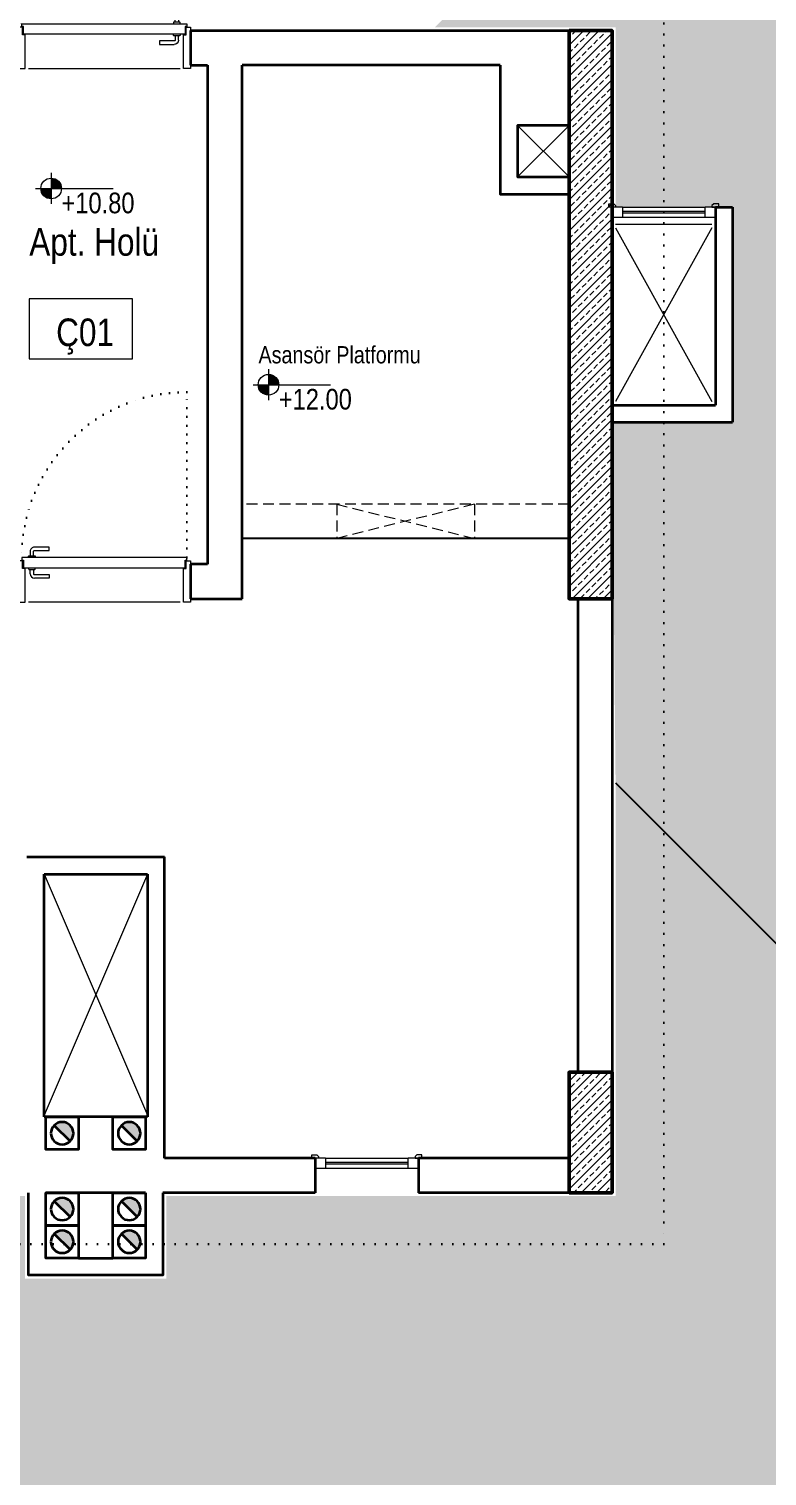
# Model space of a CAD drawing. Header units: millimetres. Extents: x 1811019 to 3717122, y -501178 to -243171.
# Drawn here: x 1869724 to 1870153, y -245666 to -244825 of the extents above; entities that cross this region are included whole.
import ezdxf
from ezdxf.enums import TextEntityAlignment as Align

# ---------------------------------------------------------------- set-up
doc = ezdxf.new("R2010")
doc.units = ezdxf.units.MM
for name, pattern in [('DOT', [0.25, 0, -0.25]), ('izdüşüm arka', [3.175, 0, -3.175]), ('izdüşüm ön', [9.525, 6.35, -3.175])]:
    doc.linetypes.add(name, pattern=pattern)
for name, color, linetype, lineweight in [('a_ba', 6, 'Continuous', 50), ('a_doğrama', 251, 'Continuous', 20), ('a_duvar', 255, 'Continuous', 35), ('a_görünüş', 32, 'Continuous', 25), ('a_görünüş_ince', 8, 'Continuous', 20), ('a_hatch_ba', 252, 'Continuous', 13), ('a_hatch_misc', 251, 'Continuous', 15), ('a_izdüşüm_arka', 255, 'izdüşüm arka', 30), ('a_izdüşüm_ön', 6, 'izdüşüm ön', 9), ('a_not_kot', 251, 'Continuous', 13), ('a_not_mahal', 253, 'Continuous', 5), ('a_not_misc', 144, 'Continuous', 5), ('a_not_text', 7, 'Continuous', 13)]:
    doc.layers.add(name, color=color, linetype=linetype, lineweight=lineweight)
doc.styles.get("Standard").update_dxf_attribs({"font": 'ARIALN.TTF'})

# ---------------------------------------------------------------- blocks, each defined once
blk = doc.blocks.new('baca_müstakil')
at = {"layer": 'a_duvar'}
h = blk.add_hatch(color=256, dxfattribs=at)
h.dxf.hatch_style = 1
h.paths.add_polyline_path([(4.9, -4.9, 0.198912), (3, -9.5, 0.668179), (14.1, -14.1)])
blk.add_line((4.9, -4.9), (14.1, -14.1), dxfattribs=at)
blk.add_lwpolyline([(0, -19), (19, -19), (19, 0), (0, 0)], close=True, dxfattribs=at)
blk.add_circle((9.5, -9.5), 6.5, dxfattribs=at)
blk = doc.blocks.new('K1')
at = {"layer": 'a_doğrama', "color": 251}
for points in [[(-17.5, -2.5), (-22, -2.5), (-22, 0), (2, 0), (2, -4), (-17.5, -4), (-17.5, -2.5)], [(-27.5, -93.1), (-25, -93.1)], [(-17.5, -97.5), (-22, -97.5), (-22, -100), (2, -100), (2, -96), (-17.5, -96), (-17.5, -97.5)], [(-14.5, -93.1), (-17, -93.1)]]:
    blk.add_lwpolyline(points, dxfattribs=at)
blk.add_lwpolyline([(-18, -14), (-18, -4), (-18, -3), (-22.5, -3), (-22.5, -2.5), (-22.5, -2), (-24, -2), (-24, -2.5), (-24, -12.5), (-24, -88), (-24, -97.5), (-24, -98), (-22.5, -98), (-22.5, -97.5), (-22.5, -97), (-18, -97), (-18, -96), (-18, -86.5)], close=True, dxfattribs=at)
for points in [[(-25, -91.1), (-27.5, -91.1, -0.414214), (-28, -90.6), (-28, -82.1), (-30, -82.1), (-30, -90.6)], [(-17, -91.1), (-14.5, -91.1, 0.414214), (-14, -90.6), (-14, -82.1), (-12, -82.1), (-12, -90.6)], [(-24, -94.1), (-24.5, -94.1, -0.414214), (-25, -93.6), (-25, -90.6, -0.414214), (-24.5, -90.1), (-24, -90.1)], [(-18, -94.1), (-17.5, -94.1, 0.414214), (-17, -93.6), (-17, -90.6, 0.414214), (-17.5, -90.1), (-18, -90.1)]]:
    blk.add_lwpolyline(points, format="xyb", dxfattribs=at)
for centre, start, end in [((-27.5, -90.6), 180, 270), ((-14.5, -90.6), 270, 0)]:
    blk.add_arc(centre, 2.5, start, end, dxfattribs=at)
at = {"layer": 'a_görünüş_ince', "color": 251}
blk.add_line((2, -6), (2, -94), dxfattribs=at)
at = {"layer": 'a_izdüşüm_arka', "color": 251, "linetype": 'DOT', "ltscale": 20}
blk.add_line((-24, -2), (-120, -2), dxfattribs=at)
blk.add_arc((-24, -2), 96, 180, 270, dxfattribs=at)
blk = doc.blocks.new('sembol_kot')
at = {"layer": 'a_not_kot'}
for points in [[(0, 10), (0, 0), (10, 0, 0.414214)], [(0, 0), (-10, 0, 0.414214), (0, -10)]]:
    blk.add_hatch(color=256, dxfattribs=at).paths.add_polyline_path(points)
for p, q in [((0, 15), (0, -15)), ((-15, 0), (60, 0))]:
    blk.add_line(p, q, dxfattribs=at)
blk.add_circle((0, 0), 10, dxfattribs=at)
blk = doc.blocks.new('M1')
at = {"layer": 'a_doğrama', "linetype": 'Continuous'}
for p, q in [((-24, 6), (-30, 6)), ((-30, 0), (-30, 6)), ((-24, 0), (-30, 0)), ((-24, 0), (-24, 6)), ((30, 6), (24, 6)), ((24, 6), (24, 0)), ((30, 0), (30, 6)), ((30, 0), (24, 0))]:
    blk.add_line(p, q, dxfattribs=at)
at = {"layer": 'a_doğrama'}
for p, q in [((24, 3.5), (-24, 3.5)), ((24, 2.5), (-24, 2.5))]:
    blk.add_line(p, q, dxfattribs=at)
for points in [[(-28, -1), (-28, 0), (-32, 0), (-32, -2), (-29, -2)], [(28, -1), (28, 0), (32, 0), (32, -2), (29, -2)]]:
    blk.add_lwpolyline(points, close=True, dxfattribs=at)
at = {"layer": 'a_görünüş_ince'}
for p, q in [((24, 6), (-24, 6)), ((-24, 0), (24, 0))]:
    blk.add_line(p, q, dxfattribs=at)

msp = doc.modelspace()

# ---------------------------------------------------------------- hatches: boundary and pattern name
at = {"layer": 'a_hatch_misc', "ltscale": 10}
h = msp.add_hatch(dxfattribs=at)
h.set_pattern_fill('AR-RSHKE', color=256, scale=0.15, angle=90)
h.set_pattern_definition([(90, (-86834.217, -600), (-45.72, 97.155), [22.86, -19.05, 26.67, -11.43, 34.29, -15.24]), (90, (-86836.122, -577.14), (-45.72, 97.155), [19.05, -72.39, 15.24, -22.86]), (90, (-86831.36, -531.42), (-45.72, 97.155), [11.43, -118.11]), (180, (-86834.217, -600), (-45.72, -32.385), [43.815, -139.065]), (180, (-86834.217, -577.14), (-45.72, -32.385), [42.8625, -140.0175]), (180, (-86834.217, -558.09), (-45.72, -32.385), [40.005, -142.875]), (180, (-86831.36, -531.42), (-45.72, -32.385), [43.815, -139.065]), (180, (-86831.36, -519.99), (-45.72, -32.385), [43.815, -139.065]), (180, (-86834.217, -485.7), (-45.72, -32.385), [41.91, -140.97])])
h.paths.add_polyline_path([(1871002.71, -243781.26), (1869959.71, -244824.26), (1870064.71, -244824.26), (1870064.71, -244928.76), (1870132.71, -244928.76), (1870132.71, -245053.76), (1870062.71, -245053.76), (1870064.71, -245263.26), (1871002.71, -246201.26)])
h.paths.add_polyline_path([(1870747.71, -244555.26), (1870747.71, -244496.26), (1870787.71, -244496.26), (1870787.71, -244555.26)], flags=16)
h.paths.add_polyline_path([(1870360.71, -244949.76), (1870360.71, -244988.76), (1870341.71, -244988.76), (1870341.71, -245032.76), (1870302.71, -245032.76), (1870302.71, -244988.76), (1870302.71, -244949.76)], flags=16)
h.paths.add_polyline_path([(1870748.71, -245491.26), (1870787.71, -245491.26), (1870787.71, -245530.26), (1870748.71, -245530.26)], flags=16)
h = msp.add_hatch(dxfattribs=at)
h.set_pattern_fill('AR-RSHKE', color=256, scale=0.15)
h.set_pattern_definition([(0, (-86834.217, -600), (97.155, 45.72), [22.86, -19.05, 26.67, -11.43, 34.29, -15.24]), (0, (-86811.357, -598.095), (97.155, 45.72), [19.05, -72.39, 15.24, -22.86]), (0, (-86765.637, -602.858), (97.155, 45.72), [11.43, -118.11]), (90, (-86834.217, -600), (-32.385, 45.72), [43.815, -139.065]), (90, (-86811.357, -600), (-32.385, 45.72), [42.8625, -140.0175]), (90, (-86792.307, -600), (-32.385, 45.72), [40.005, -142.875]), (90, (-86765.637, -602.858), (-32.385, 45.72), [43.815, -139.065]), (90, (-86754.207, -602.858), (-32.385, 45.72), [43.815, -139.065]), (90, (-86719.917, -600), (-32.385, 45.72), [41.91, -140.97])])
h.paths.add_polyline_path([(1870064.71, -245263.26), (1870064.71, -245503.26), (1869803.71, -245503.26), (1869803.71, -245551.26), (1869721.71, -245551.26), (1869721.71, -245503.26), (1869385.71, -245503.26), (1869385.71, -245338.26), (1868522.71, -246201.26), (1871002.71, -246201.26)])
h.paths.add_polyline_path([(1870172.71, -245486.26), (1870172.71, -245427.26), (1870212.71, -245427.26), (1870212.71, -245486.26)], flags=16)
h.paths.add_polyline_path([(1869352.71, -245486.26), (1869312.71, -245486.26), (1869312.71, -245427.26), (1869352.71, -245427.26)], flags=16)

# ---------------------------------------------------------------- linework, layer by layer
at = {"layer": 'a_ba', "color": 253}
for points in [[(1870037.71, -244826.26), (1870062.71, -244826.26), (1870062.71, -245156.26), (1870037.71, -245156.26), (1870037.71, -245131.26), (1870037.71, -245131.26), (1870037.71, -244851.26), (1870037.71, -244851.26)], [(1870037.71, -245501.26), (1870062.71, -245501.26), (1870062.71, -245431.26), (1870037.71, -245431.26)]]:
    msp.add_lwpolyline(points, close=True, dxfattribs=at)
at = {"layer": 'a_duvar'}
for p, q in [((1869827.71, -244846.26), (1869827.71, -245136.26)), ((1869847.71, -245156.26), (1869847.71, -244846.26)), ((1869997.71, -244846.26), (1869847.71, -244846.26)), ((1870037.71, -244881.26), (1870037.71, -245101.26)), ((1870062.71, -244928.76), (1870062.71, -244928.76)), ((1870122.71, -244928.76), (1870122.71, -245043.76)), ((1870132.71, -244928.76), (1870132.71, -245053.76)), ((1870062.71, -245033.76), (1870062.71, -245033.76)), ((1870062.71, -245053.76), (1870062.71, -245053.76)), ((1869827.71, -245136.26), (1869817.71, -245136.26)), ((1869817.71, -245156.26), (1869847.71, -245156.26)), ((1869722.71, -245306.26), (1869802.71, -245306.26)), ((1869802.71, -245481.26), (1869802.71, -245306.26)), ((1869732.71, -245316.26), (1869792.71, -245316.26)), ((1869732.71, -245457.26), (1869732.71, -245316.26)), ((1869792.71, -245316.26), (1869792.71, -245457.26))]:
    msp.add_line(p, q, dxfattribs=at)
for points in [[(1869817.71, -244826.26), (1870037.71, -244826.26)], [(1869817.71, -244826.26), (1869817.71, -244846.26)], [(1869817.71, -244846.26), (1869827.71, -244846.26)], [(1869997.71, -244846.26), (1869997.71, -244921.26), (1870037.71, -244921.26)], [(1870037.71, -244881.26), (1870007.71, -244881.26), (1870007.71, -244911.26), (1870037.71, -244911.26)], [(1870122.71, -244928.76), (1870132.71, -244928.76)], [(1870062.71, -245043.76), (1870122.71, -245043.76)], [(1870062.71, -245053.76), (1870132.71, -245053.76)], [(1869817.71, -245136.26), (1869817.71, -245156.26)], [(1870042.71, -245156.26), (1870042.71, -245431.26)], [(1870062.71, -245156.27), (1870062.71, -245431.26)], [(1869792.71, -245457.26), (1869732.71, -245457.26)], [(1869890.21, -245481.26), (1869802.71, -245481.26)], [(1869890.21, -245481.26), (1869890.21, -245501.26)], [(1870037.71, -245481.26), (1869950.21, -245481.26)], [(1869950.21, -245481.26), (1869950.21, -245501.26)], [(1869801.71, -245501.26), (1869801.71, -245549.26), (1869723.71, -245549.26), (1869723.71, -245501.26)], [(1869791.71, -245501.26), (1869733.71, -245501.26)], [(1869890.21, -245501.26), (1869801.71, -245501.26)], [(1870037.71, -245501.26), (1869950.21, -245501.26)], [(1869752.71, -245539.26), (1869772.71, -245539.26)]]:
    msp.add_lwpolyline(points, dxfattribs=at)
at = {"layer": 'a_görünüş', "color": 251}
for p, q in [((1870037.71, -245121.26), (1869847.71, -245121.26)), ((1870062.71, -245261.26), (1870062.71, -245261.26)), ((1870064.71, -245263.26), (1871002.71, -246201.26))]:
    msp.add_line(p, q, dxfattribs=at)
at = {"layer": 'a_görünüş_ince'}
msp.add_lwpolyline([(1870064.71, -244938.76), (1870120.71, -244938.76)], dxfattribs=at)
at = {"layer": 'a_hatch_ba', "linetype": 'Continuous'}
for p, q in [((1870037.71, -244834.75), (1870046.2, -244826.26)), ((1870037.71, -244843.73), (1870055.18, -244826.26)), ((1870039.68, -244828.29), (1870041.71, -244826.26)), ((1870058.76, -244827.17), (1870059.67, -244826.26)), ((1870037.71, -244852.71), (1870062.71, -244827.71)), ((1870037.71, -244830.26), (1870038.55, -244829.42)), ((1870040.8, -244836.15), (1870043.04, -244833.91)), ((1870044.17, -244832.78), (1870046.41, -244830.54)), ((1870047.53, -244829.42), (1870049.78, -244827.17)), ((1870048.66, -244837.27), (1870050.9, -244835.03)), ((1870052.02, -244833.91), (1870054.27, -244831.66)), ((1870055.39, -244830.54), (1870057.64, -244828.29)), ((1870059.88, -244835.03), (1870062.13, -244832.78)), ((1870037.71, -244861.69), (1870062.71, -244836.69)), ((1870037.71, -244839.24), (1870039.68, -244837.27)), ((1870041.92, -244844.01), (1870044.17, -244841.76)), ((1870045.29, -244840.64), (1870047.53, -244838.4)), ((1870049.78, -244845.13), (1870052.02, -244842.89)), ((1870053.15, -244841.76), (1870055.39, -244839.52)), ((1870056.51, -244838.4), (1870058.76, -244836.15)), ((1870061, -244842.89), (1870062.71, -244841.18)), ((1870037.71, -244870.67), (1870062.71, -244845.67)), ((1870038.55, -244847.38), (1870040.8, -244845.13)), ((1870043.04, -244851.87), (1870045.29, -244849.62)), ((1870046.41, -244848.5), (1870048.66, -244846.25)), ((1870050.9, -244852.99), (1870053.15, -244850.74)), ((1870054.27, -244849.62), (1870056.51, -244847.38)), ((1870057.64, -244846.25), (1870059.88, -244844.01)), ((1870058.76, -244854.11), (1870061, -244851.87)), ((1870062.13, -244850.74), (1870062.71, -244850.16)), ((1870037.71, -244879.65), (1870062.71, -244854.65)), ((1870037.71, -244857.2), (1870038.55, -244856.36)), ((1870039.68, -244855.23), (1870041.92, -244852.99)), ((1870044.17, -244859.72), (1870046.41, -244857.48)), ((1870047.53, -244856.36), (1870049.78, -244854.11)), ((1870052.02, -244860.85), (1870054.27, -244858.6)), ((1870055.39, -244857.48), (1870057.64, -244855.23)), ((1870059.88, -244861.97), (1870062.13, -244859.72)), ((1870037.71, -244888.63), (1870062.71, -244863.63)), ((1870037.71, -244866.18), (1870039.68, -244864.21)), ((1870040.8, -244863.09), (1870043.04, -244860.85)), ((1870041.92, -244870.95), (1870044.17, -244868.7)), ((1870045.29, -244867.58), (1870047.53, -244865.34)), ((1870048.66, -244864.21), (1870050.9, -244861.97)), ((1870053.15, -244868.7), (1870055.39, -244866.46)), ((1870056.51, -244865.34), (1870058.76, -244863.09)), ((1870061, -244869.83), (1870062.71, -244868.12)), ((1870037.71, -244897.61), (1870062.71, -244872.61)), ((1870038.55, -244874.32), (1870040.8, -244872.07)), ((1870043.04, -244878.81), (1870045.29, -244876.56)), ((1870046.41, -244875.44), (1870048.66, -244873.2)), ((1870049.78, -244872.07), (1870052.02, -244869.83)), ((1870054.27, -244876.56), (1870056.51, -244874.32)), ((1870057.64, -244873.2), (1870059.88, -244870.95)), ((1870062.13, -244877.69), (1870062.71, -244877.1)), ((1870037.71, -244906.59), (1870062.71, -244881.59)), ((1870037.71, -244884.14), (1870038.55, -244883.3)), ((1870039.68, -244882.18), (1870041.92, -244879.93)), ((1870044.17, -244886.67), (1870046.41, -244884.42)), ((1870047.53, -244883.3), (1870049.78, -244881.05)), ((1870050.9, -244879.93), (1870053.15, -244877.69)), ((1870052.02, -244887.79), (1870054.27, -244885.54)), ((1870055.39, -244884.42), (1870057.64, -244882.18)), ((1870058.76, -244881.05), (1870061, -244878.81)), ((1870037.71, -244915.57), (1870062.71, -244890.57)), ((1870037.71, -244893.12), (1870039.68, -244891.16)), ((1870040.8, -244890.03), (1870043.04, -244887.79)), ((1870045.29, -244894.52), (1870047.53, -244892.28)), ((1870048.66, -244891.16), (1870050.9, -244888.91)), ((1870053.15, -244895.65), (1870055.39, -244893.4)), ((1870056.51, -244892.28), (1870058.76, -244890.03)), ((1870059.88, -244888.91), (1870062.13, -244886.67)), ((1870037.71, -244924.55), (1870062.71, -244899.55)), ((1870038.55, -244901.26), (1870040.8, -244899.01)), ((1870041.92, -244897.89), (1870044.17, -244895.65)), ((1870046.41, -244902.38), (1870048.66, -244900.14)), ((1870049.78, -244899.01), (1870052.02, -244896.77)), ((1870054.27, -244903.5), (1870056.51, -244901.26)), ((1870057.64, -244900.14), (1870059.88, -244897.89)), ((1870061, -244896.77), (1870062.71, -244895.06)), ((1870037.71, -244933.53), (1870062.71, -244908.53)), ((1870037.71, -244911.08), (1870038.55, -244910.24)), ((1870039.68, -244909.12), (1870041.92, -244906.87)), ((1870043.04, -244905.75), (1870045.29, -244903.5)), ((1870047.53, -244910.24), (1870049.78, -244907.99)), ((1870050.9, -244906.87), (1870053.15, -244904.63)), ((1870055.39, -244911.36), (1870057.64, -244909.12)), ((1870058.76, -244907.99), (1870061, -244905.75)), ((1870062.13, -244904.63), (1870062.71, -244904.04)), ((1870037.71, -244942.51), (1870062.71, -244917.51)), ((1870037.71, -244920.06), (1870039.68, -244918.1)), ((1870040.8, -244916.97), (1870043.04, -244914.73)), ((1870044.17, -244913.61), (1870046.41, -244911.36)), ((1870045.29, -244921.46), (1870047.53, -244919.22)), ((1870048.66, -244918.1), (1870050.9, -244915.85)), ((1870052.02, -244914.73), (1870054.27, -244912.48)), ((1870056.51, -244919.22), (1870058.76, -244916.97)), ((1870059.88, -244915.85), (1870062.13, -244913.61)), ((1870037.71, -244951.49), (1870062.71, -244926.49)), ((1870038.55, -244928.2), (1870040.8, -244925.95)), ((1870041.92, -244924.83), (1870044.17, -244922.59)), ((1870046.41, -244929.32), (1870048.66, -244927.08)), ((1870049.78, -244925.95), (1870052.02, -244923.71)), ((1870053.15, -244922.59), (1870055.39, -244920.34)), ((1870057.64, -244927.08), (1870059.88, -244924.83)), ((1870061, -244923.71), (1870062.71, -244922)), ((1870037.71, -244960.47), (1870062.71, -244935.47)), ((1870039.68, -244936.06), (1870041.92, -244933.81)), ((1870043.04, -244932.69), (1870045.29, -244930.44)), ((1870047.53, -244937.18), (1870049.78, -244934.93)), ((1870050.9, -244933.81), (1870053.15, -244931.57)), ((1870054.27, -244930.44), (1870056.51, -244928.2)), ((1870055.39, -244938.3), (1870057.64, -244936.06)), ((1870058.76, -244934.93), (1870061, -244932.69)), ((1870062.13, -244931.57), (1870062.71, -244930.98)), ((1870037.71, -244938.02), (1870038.55, -244937.18)), ((1870037.71, -244969.45), (1870062.71, -244944.46)), ((1870040.8, -244943.91), (1870043.04, -244941.67)), ((1870044.17, -244940.55), (1870046.41, -244938.3)), ((1870048.66, -244945.04), (1870050.9, -244942.79)), ((1870052.02, -244941.67), (1870054.27, -244939.42)), ((1870056.51, -244946.16), (1870058.76, -244943.91)), ((1870059.88, -244942.79), (1870062.13, -244940.55)), ((1870037.71, -244947), (1870039.68, -244945.04)), ((1870038.55, -244955.14), (1870040.8, -244952.89)), ((1870041.92, -244951.77), (1870044.17, -244949.53)), ((1870045.29, -244948.4), (1870047.53, -244946.16)), ((1870049.78, -244952.89), (1870052.02, -244950.65)), ((1870053.15, -244949.53), (1870055.39, -244947.28)), ((1870057.64, -244954.02), (1870059.88, -244951.77)), ((1870061, -244950.65), (1870062.71, -244948.95)), ((1870037.71, -244978.43), (1870062.71, -244953.44)), ((1870039.68, -244963), (1870041.92, -244960.75)), ((1870043.04, -244959.63), (1870045.29, -244957.39)), ((1870046.41, -244956.26), (1870048.66, -244954.02)), ((1870050.9, -244960.75), (1870053.15, -244958.51)), ((1870054.27, -244957.39), (1870056.51, -244955.14)), ((1870058.76, -244961.88), (1870061, -244959.63)), ((1870062.13, -244958.51), (1870062.71, -244957.93)), ((1870037.71, -244987.41), (1870062.71, -244962.42)), ((1870037.71, -244964.96), (1870038.55, -244964.12)), ((1870040.8, -244970.86), (1870043.04, -244968.61)), ((1870044.17, -244967.49), (1870046.41, -244965.24)), ((1870047.53, -244964.12), (1870049.78, -244961.88)), ((1870048.66, -244971.98), (1870050.9, -244969.73)), ((1870052.02, -244968.61), (1870054.27, -244966.37)), ((1870055.39, -244965.24), (1870057.64, -244963)), ((1870059.88, -244969.73), (1870062.13, -244967.49)), ((1870037.71, -244996.39), (1870062.71, -244971.4)), ((1870037.71, -244973.94), (1870039.68, -244971.98)), ((1870041.92, -244978.71), (1870044.17, -244976.47)), ((1870045.29, -244975.35), (1870047.53, -244973.1)), ((1870049.78, -244979.84), (1870052.02, -244977.59)), ((1870053.15, -244976.47), (1870055.39, -244974.22)), ((1870056.51, -244973.1), (1870058.76, -244970.86)), ((1870061, -244977.59), (1870062.71, -244975.89)), ((1870037.71, -245005.37), (1870062.71, -244980.38)), ((1870038.55, -244982.08), (1870040.8, -244979.84)), ((1870043.04, -244986.57), (1870045.29, -244984.33)), ((1870046.41, -244983.2), (1870048.66, -244980.96)), ((1870050.9, -244987.69), (1870053.15, -244985.45)), ((1870054.27, -244984.33), (1870056.51, -244982.08)), ((1870057.64, -244980.96), (1870059.88, -244978.71)), ((1870058.76, -244988.82), (1870061, -244986.57)), ((1870062.13, -244985.45), (1870062.71, -244984.87)), ((1870037.71, -245014.35), (1870062.71, -244989.36)), ((1870037.71, -244991.9), (1870038.55, -244991.06)), ((1870039.68, -244989.94), (1870041.92, -244987.69)), ((1870044.17, -244994.43), (1870046.41, -244992.18)), ((1870047.53, -244991.06), (1870049.78, -244988.82)), ((1870052.02, -244995.55), (1870054.27, -244993.31)), ((1870055.39, -244992.18), (1870057.64, -244989.94)), ((1870059.88, -244996.67), (1870062.13, -244994.43)), ((1870037.71, -245023.33), (1870062.71, -244998.34)), ((1870037.71, -245000.88), (1870039.68, -244998.92)), ((1870040.8, -244997.8), (1870043.04, -244995.55)), ((1870041.92, -245005.65), (1870044.17, -245003.41)), ((1870045.29, -245002.29), (1870047.53, -245000.04)), ((1870048.66, -244998.92), (1870050.9, -244996.67)), ((1870053.15, -245003.41), (1870055.39, -245001.16)), ((1870056.51, -245000.04), (1870058.76, -244997.8)), ((1870061, -245004.53), (1870062.71, -245002.83)), ((1870037.71, -245032.31), (1870062.71, -245007.32)), ((1870038.55, -245009.02), (1870040.8, -245006.78)), ((1870043.04, -245013.51), (1870045.29, -245011.27)), ((1870046.41, -245010.14), (1870048.66, -245007.9)), ((1870049.78, -245006.78), (1870052.02, -245004.53)), ((1870054.27, -245011.27), (1870056.51, -245009.02)), ((1870057.64, -245007.9), (1870059.88, -245005.65)), ((1870062.13, -245012.39), (1870062.71, -245011.81)), ((1870037.71, -245041.3), (1870062.71, -245016.3)), ((1870037.71, -245018.84), (1870038.55, -245018)), ((1870039.68, -245016.88), (1870041.92, -245014.63)), ((1870044.17, -245021.37), (1870046.41, -245019.12)), ((1870047.53, -245018), (1870049.78, -245015.76)), ((1870050.9, -245014.63), (1870053.15, -245012.39)), ((1870052.02, -245022.49), (1870054.27, -245020.25)), ((1870055.39, -245019.12), (1870057.64, -245016.88)), ((1870058.76, -245015.76), (1870061, -245013.51)), ((1870037.71, -245050.28), (1870062.71, -245025.28)), ((1870037.71, -245027.82), (1870039.68, -245025.86)), ((1870040.8, -245024.74), (1870043.04, -245022.49)), ((1870045.29, -245029.23), (1870047.53, -245026.98)), ((1870048.66, -245025.86), (1870050.9, -245023.61)), ((1870053.15, -245030.35), (1870055.39, -245028.1)), ((1870056.51, -245026.98), (1870058.76, -245024.74)), ((1870059.88, -245023.61), (1870062.13, -245021.37)), ((1870037.71, -245059.26), (1870062.71, -245034.26)), ((1870038.55, -245035.96), (1870040.8, -245033.72)), ((1870041.92, -245032.59), (1870044.17, -245030.35)), ((1870046.41, -245037.08), (1870048.66, -245034.84)), ((1870049.78, -245033.72), (1870052.02, -245031.47)), ((1870054.27, -245038.21), (1870056.51, -245035.96)), ((1870057.64, -245034.84), (1870059.88, -245032.59)), ((1870061, -245031.47), (1870062.71, -245029.77)), ((1870037.71, -245068.24), (1870062.71, -245043.24)), ((1870037.71, -245045.79), (1870038.55, -245044.94)), ((1870039.68, -245043.82), (1870041.92, -245041.57)), ((1870043.04, -245040.45), (1870045.29, -245038.21)), ((1870047.53, -245044.94), (1870049.78, -245042.7)), ((1870050.9, -245041.57), (1870053.15, -245039.33)), ((1870055.39, -245046.07), (1870057.64, -245043.82)), ((1870058.76, -245042.7), (1870061, -245040.45)), ((1870062.13, -245039.33), (1870062.71, -245038.75)), ((1870037.71, -245077.22), (1870062.71, -245052.22)), ((1870037.71, -245054.77), (1870039.68, -245052.8)), ((1870040.8, -245051.68), (1870043.04, -245049.43)), ((1870044.17, -245048.31), (1870046.41, -245046.07)), ((1870045.29, -245056.17), (1870047.53, -245053.92)), ((1870048.66, -245052.8), (1870050.9, -245050.56)), ((1870052.02, -245049.43), (1870054.27, -245047.19)), ((1870056.51, -245053.92), (1870058.76, -245051.68)), ((1870059.88, -245050.56), (1870062.13, -245048.31)), ((1870037.71, -245086.2), (1870062.71, -245061.2)), ((1870038.55, -245062.9), (1870040.8, -245060.66)), ((1870041.92, -245059.54), (1870044.17, -245057.29)), ((1870046.41, -245064.03), (1870048.66, -245061.78)), ((1870049.78, -245060.66), (1870052.02, -245058.41)), ((1870053.15, -245057.29), (1870055.39, -245055.05)), ((1870057.64, -245061.78), (1870059.88, -245059.54)), ((1870061, -245058.41), (1870062.71, -245056.71)), ((1870037.71, -245095.18), (1870062.71, -245070.18)), ((1870039.68, -245070.76), (1870041.92, -245068.52)), ((1870043.04, -245067.39), (1870045.29, -245065.15)), ((1870047.53, -245071.88), (1870049.78, -245069.64)), ((1870050.9, -245068.52), (1870053.15, -245066.27)), ((1870054.27, -245065.15), (1870056.51, -245062.9)), ((1870055.39, -245073.01), (1870057.64, -245070.76)), ((1870058.76, -245069.64), (1870061, -245067.39)), ((1870062.13, -245066.27), (1870062.71, -245065.69)), ((1870037.71, -245072.73), (1870038.55, -245071.88)), ((1870037.71, -245104.16), (1870062.71, -245079.16)), ((1870040.8, -245078.62), (1870043.04, -245076.37)), ((1870044.17, -245075.25), (1870046.41, -245073.01)), ((1870048.66, -245079.74), (1870050.9, -245077.5)), ((1870052.02, -245076.37), (1870054.27, -245074.13)), ((1870056.51, -245080.86), (1870058.76, -245078.62)), ((1870059.88, -245077.5), (1870062.13, -245075.25)), ((1870037.71, -245081.71), (1870039.68, -245079.74)), ((1870038.55, -245089.84), (1870040.8, -245087.6)), ((1870041.92, -245086.48), (1870044.17, -245084.23)), ((1870045.29, -245083.11), (1870047.53, -245080.86)), ((1870049.78, -245087.6), (1870052.02, -245085.35)), ((1870053.15, -245084.23), (1870055.39, -245081.99)), ((1870057.64, -245088.72), (1870059.88, -245086.48)), ((1870061, -245085.35), (1870062.71, -245083.65)), ((1870037.71, -245113.14), (1870062.71, -245088.14)), ((1870039.68, -245097.7), (1870041.92, -245095.46)), ((1870043.04, -245094.33), (1870045.29, -245092.09)), ((1870046.41, -245090.97), (1870048.66, -245088.72)), ((1870050.9, -245095.46), (1870053.15, -245093.21)), ((1870054.27, -245092.09), (1870056.51, -245089.84)), ((1870058.76, -245096.58), (1870061, -245094.33)), ((1870062.13, -245093.21), (1870062.71, -245092.63)), ((1870037.71, -245122.12), (1870062.71, -245097.12)), ((1870037.71, -245099.67), (1870038.55, -245098.82)), ((1870040.8, -245105.56), (1870043.04, -245103.31)), ((1870044.17, -245102.19), (1870046.41, -245099.95)), ((1870047.53, -245098.82), (1870049.78, -245096.58)), ((1870048.66, -245106.68), (1870050.9, -245104.44)), ((1870052.02, -245103.31), (1870054.27, -245101.07)), ((1870055.39, -245099.95), (1870057.64, -245097.7)), ((1870059.88, -245104.44), (1870062.13, -245102.19)), ((1870037.71, -245131.1), (1870062.71, -245106.1)), ((1870037.71, -245108.65), (1870039.68, -245106.68)), ((1870041.92, -245113.42), (1870044.17, -245111.17)), ((1870045.29, -245110.05), (1870047.53, -245107.8)), ((1870049.78, -245114.54), (1870052.02, -245112.29)), ((1870053.15, -245111.17), (1870055.39, -245108.93)), ((1870056.51, -245107.8), (1870058.76, -245105.56)), ((1870061, -245112.29), (1870062.71, -245110.59)), ((1870037.71, -245140.08), (1870062.71, -245115.08)), ((1870038.55, -245116.78), (1870040.8, -245114.54)), ((1870043.04, -245121.27), (1870045.29, -245119.03)), ((1870046.41, -245117.91), (1870048.66, -245115.66)), ((1870050.9, -245122.4), (1870053.15, -245120.15)), ((1870054.27, -245119.03), (1870056.51, -245116.78)), ((1870057.64, -245115.66), (1870059.88, -245113.42)), ((1870062.13, -245120.15), (1870062.71, -245119.57)), ((1870037.71, -245149.06), (1870062.71, -245124.06)), ((1870037.71, -245126.61), (1870038.55, -245125.76)), ((1870039.68, -245124.64), (1870041.92, -245122.4)), ((1870044.17, -245129.13), (1870046.41, -245126.89)), ((1870047.53, -245125.76), (1870049.78, -245123.52)), ((1870052.02, -245130.25), (1870054.27, -245128.01)), ((1870055.39, -245126.89), (1870057.64, -245124.64)), ((1870058.76, -245123.52), (1870061, -245121.27)), ((1870059.88, -245131.38), (1870062.13, -245129.13)), ((1870037.71, -245135.59), (1870039.68, -245133.62)), ((1870039.49, -245156.26), (1870062.71, -245133.04)), ((1870040.8, -245132.5), (1870043.04, -245130.25)), ((1870045.29, -245136.99), (1870047.53, -245134.75)), ((1870048.66, -245133.62), (1870050.9, -245131.38)), ((1870053.15, -245138.11), (1870055.39, -245135.87)), ((1870056.51, -245134.75), (1870058.76, -245132.5)), ((1870061, -245139.24), (1870062.71, -245137.53)), ((1870038.55, -245143.73), (1870040.8, -245141.48)), ((1870041.92, -245140.36), (1870044.17, -245138.11)), ((1870043.04, -245148.22), (1870045.29, -245145.97)), ((1870046.41, -245144.85), (1870048.66, -245142.6)), ((1870048.47, -245156.26), (1870062.71, -245142.02)), ((1870049.78, -245141.48), (1870052.02, -245139.24)), ((1870054.27, -245145.97), (1870056.51, -245143.73)), ((1870057.64, -245142.6), (1870059.88, -245140.36)), ((1870037.71, -245153.55), (1870038.55, -245152.71)), ((1870039.68, -245151.58), (1870041.92, -245149.34)), ((1870044.17, -245156.07), (1870046.41, -245153.83)), ((1870047.53, -245152.71), (1870049.78, -245150.46)), ((1870050.9, -245149.34), (1870053.15, -245147.09)), ((1870055.39, -245153.83), (1870057.64, -245151.58)), ((1870057.45, -245156.26), (1870062.71, -245151)), ((1870058.76, -245150.46), (1870061, -245148.22)), ((1870062.13, -245147.09), (1870062.71, -245146.51)), ((1870052.96, -245156.26), (1870054.27, -245154.95)), ((1870061.94, -245156.26), (1870062.13, -245156.07)), ((1870037.71, -245436.43), (1870042.88, -245431.26)), ((1870037.71, -245445.41), (1870051.86, -245431.26)), ((1870037.71, -245454.39), (1870060.84, -245431.26)), ((1870037.71, -245431.94), (1870038.39, -245431.26)), ((1870045.29, -245433.34), (1870047.37, -245431.26)), ((1870053.15, -245434.46), (1870055.39, -245432.22)), ((1870037.71, -245463.37), (1870062.71, -245438.37)), ((1870038.55, -245440.07), (1870040.8, -245437.83)), ((1870041.92, -245436.71), (1870044.17, -245434.46)), ((1870046.41, -245441.2), (1870048.66, -245438.95)), ((1870049.78, -245437.83), (1870052.02, -245435.58)), ((1870054.27, -245442.32), (1870056.51, -245440.07)), ((1870057.64, -245438.95), (1870059.88, -245436.71)), ((1870061, -245435.58), (1870062.71, -245433.88)), ((1870037.71, -245472.35), (1870062.71, -245447.35)), ((1870037.71, -245449.9), (1870038.55, -245449.05)), ((1870039.68, -245447.93), (1870041.92, -245445.69)), ((1870043.04, -245444.56), (1870045.29, -245442.32)), ((1870047.53, -245449.05), (1870049.78, -245446.81)), ((1870050.9, -245445.69), (1870053.15, -245443.44)), ((1870055.39, -245450.18), (1870057.64, -245447.93)), ((1870058.76, -245446.81), (1870061, -245444.56)), ((1870062.13, -245443.44), (1870062.71, -245442.86)), ((1870037.71, -245481.33), (1870062.71, -245456.33)), ((1870037.71, -245458.88), (1870039.68, -245456.91)), ((1870040.8, -245455.79), (1870043.04, -245453.54)), ((1870044.17, -245452.42), (1870046.41, -245450.18)), ((1870048.66, -245456.91), (1870050.9, -245454.67)), ((1870052.02, -245453.54), (1870054.27, -245451.3)), ((1870056.51, -245458.03), (1870058.76, -245455.79)), ((1870059.88, -245454.67), (1870062.13, -245452.42)), ((1870037.71, -245490.31), (1870062.71, -245465.31)), ((1870038.55, -245467.01), (1870040.8, -245464.77)), ((1870041.92, -245463.65), (1870044.17, -245461.4)), ((1870045.29, -245460.28), (1870047.53, -245458.03)), ((1870046.41, -245468.14), (1870048.66, -245465.89)), ((1870049.78, -245464.77), (1870052.02, -245462.52)), ((1870053.15, -245461.4), (1870055.39, -245459.16)), ((1870057.64, -245465.89), (1870059.88, -245463.65)), ((1870061, -245462.52), (1870062.71, -245460.82)), ((1870037.71, -245499.29), (1870062.71, -245474.29)), ((1870039.68, -245474.87), (1870041.92, -245472.63)), ((1870043.04, -245471.5), (1870045.29, -245469.26)), ((1870047.53, -245475.99), (1870049.78, -245473.75)), ((1870050.9, -245472.63), (1870053.15, -245470.38)), ((1870054.27, -245469.26), (1870056.51, -245467.01)), ((1870058.76, -245473.75), (1870061, -245471.5)), ((1870062.13, -245470.38), (1870062.71, -245469.8)), ((1870037.71, -245476.84), (1870038.55, -245475.99)), ((1870040.8, -245482.73), (1870043.04, -245480.48)), ((1870044.17, -245479.36), (1870046.41, -245477.12)), ((1870048.66, -245483.85), (1870050.9, -245481.61)), ((1870052.02, -245480.48), (1870054.27, -245478.24)), ((1870055.39, -245477.12), (1870057.64, -245474.87)), ((1870059.88, -245481.61), (1870062.13, -245479.36)), ((1870037.71, -245485.82), (1870039.68, -245483.85)), ((1870041.92, -245490.59), (1870044.17, -245488.34)), ((1870044.72, -245501.26), (1870062.71, -245483.27)), ((1870045.29, -245487.22), (1870047.53, -245484.98)), ((1870049.78, -245491.71), (1870052.02, -245489.47)), ((1870053.15, -245488.34), (1870055.39, -245486.1)), ((1870056.51, -245484.98), (1870058.76, -245482.73)), ((1870057.64, -245492.83), (1870059.88, -245490.59)), ((1870061, -245489.47), (1870062.71, -245487.76)), ((1870038.55, -245493.96), (1870040.8, -245491.71)), ((1870043.04, -245498.45), (1870045.29, -245496.2)), ((1870046.41, -245495.08), (1870048.66, -245492.83)), ((1870050.9, -245499.57), (1870053.15, -245497.32)), ((1870053.7, -245501.26), (1870062.71, -245492.25)), ((1870054.27, -245496.2), (1870056.51, -245493.96)), ((1870058.76, -245500.69), (1870061, -245498.45)), ((1870062.13, -245497.32), (1870062.71, -245496.74)), ((1870040.23, -245501.26), (1870041.92, -245499.57)), ((1870049.21, -245501.26), (1870049.78, -245500.69)), ((1870062.68, -245501.26), (1870062.71, -245501.23))]:
    msp.add_line(p, q, dxfattribs=at)
at = {"layer": 'a_izdüşüm_arka', "ltscale": 2}
msp.add_lwpolyline([(1869357.71, -244796.26), (1870092.71, -244796.26), (1870092.71, -245531.26), (1869357.71, -245531.26)], close=True, dxfattribs=at)
at = {"layer": 'a_izdüşüm_ön', "color": 251}
msp.add_line((1870037.71, -245101.26), (1869847.71, -245101.26), dxfattribs=at)
for points in [[(1869902.71, -245101.26), (1869902.71, -245121.26)], [(1869982.71, -245101.26), (1869902.71, -245121.26)], [(1869902.71, -245101.26), (1869982.71, -245121.26)], [(1869982.71, -245101.26), (1869982.71, -245121.26)]]:
    msp.add_lwpolyline(points, dxfattribs=at)
at = {"layer": 'a_not_mahal'}
msp.add_lwpolyline([(1869784.12, -244981.98), (1869724.12, -244981.98), (1869724.12, -245016.98), (1869784.12, -245016.98)], close=True, dxfattribs=at)
at = {"layer": 'a_not_misc'}
for points in [[(1870007.71, -244911.26), (1870037.71, -244881.26)], [(1870007.71, -244881.26), (1870037.71, -244911.26)], [(1870120.71, -244940.76), (1870064.71, -245041.76)], [(1870064.71, -244940.76), (1870120.71, -245041.76)], [(1869732.69, -245316.26), (1869792.71, -245456.26)], [(1869792.71, -245316.26), (1869732.71, -245456.26)]]:
    msp.add_lwpolyline(points, dxfattribs=at)

# ---------------------------------------------------------------- block references
at = {"layer": 'a_doğrama', "xscale": -1, "rotation": 180}
for p in [(1870092.71, -244928.76), (1869920.21, -245481.26)]:
    msp.add_blockref('M1', p, dxfattribs=at)
at = {"layer": 'a_duvar', "xscale": 0.6, "yscale": 0.6, "zscale": 0.6}
for p in [(1869736.82, -244917.94), (1869863.08, -245031.96)]:
    msp.add_blockref('sembol_kot', p, dxfattribs=at)
at = {"layer": 'a_duvar', "xscale": -1, "rotation": 90}
for p in [(1869733.71, -245457.26), (1869772.71, -245457.26), (1869733.71, -245501.26), (1869772.71, -245501.26), (1869733.71, -245520.26), (1869772.71, -245520.26)]:
    msp.add_blockref('baca_müstakil', p, dxfattribs=at)
at = {"layer": 'a_izdüşüm_arka', "ltscale": 5, "xscale": -1, "rotation": 90.00079631210929}
msp.add_blockref('K1', (1869717.71, -244846.26), dxfattribs=at)
at = {"layer": 'a_izdüşüm_arka', "ltscale": 5, "rotation": 269.9992036878907}
msp.add_blockref('K1', (1869817.71, -245156.26), dxfattribs=at)

# ---------------------------------------------------------------- texts
at = {"layer": 'a_not_kot'}
for s, p in [('+10.80', (1869742.82, -244932.34)), ('+12.00', (1869869.08, -245046.36))]:
    msp.add_text(s, height=12, dxfattribs=at).set_placement(p)
at = {"layer": 'a_not_mahal'}
msp.add_text('Apt. Holü', height=16, dxfattribs=at).set_placement((1869724.12, -244956.98))
msp.add_text('Ç01', height=16, rotation=360, dxfattribs=at).set_placement((1869756.54, -245009.48), align=Align.CENTER)
at = {"layer": 'a_not_text'}
msp.add_text('Asansör Platformu', height=10, dxfattribs=at).set_placement((1869857.27, -245019.53))

doc.saveas('drawing.dxf')
